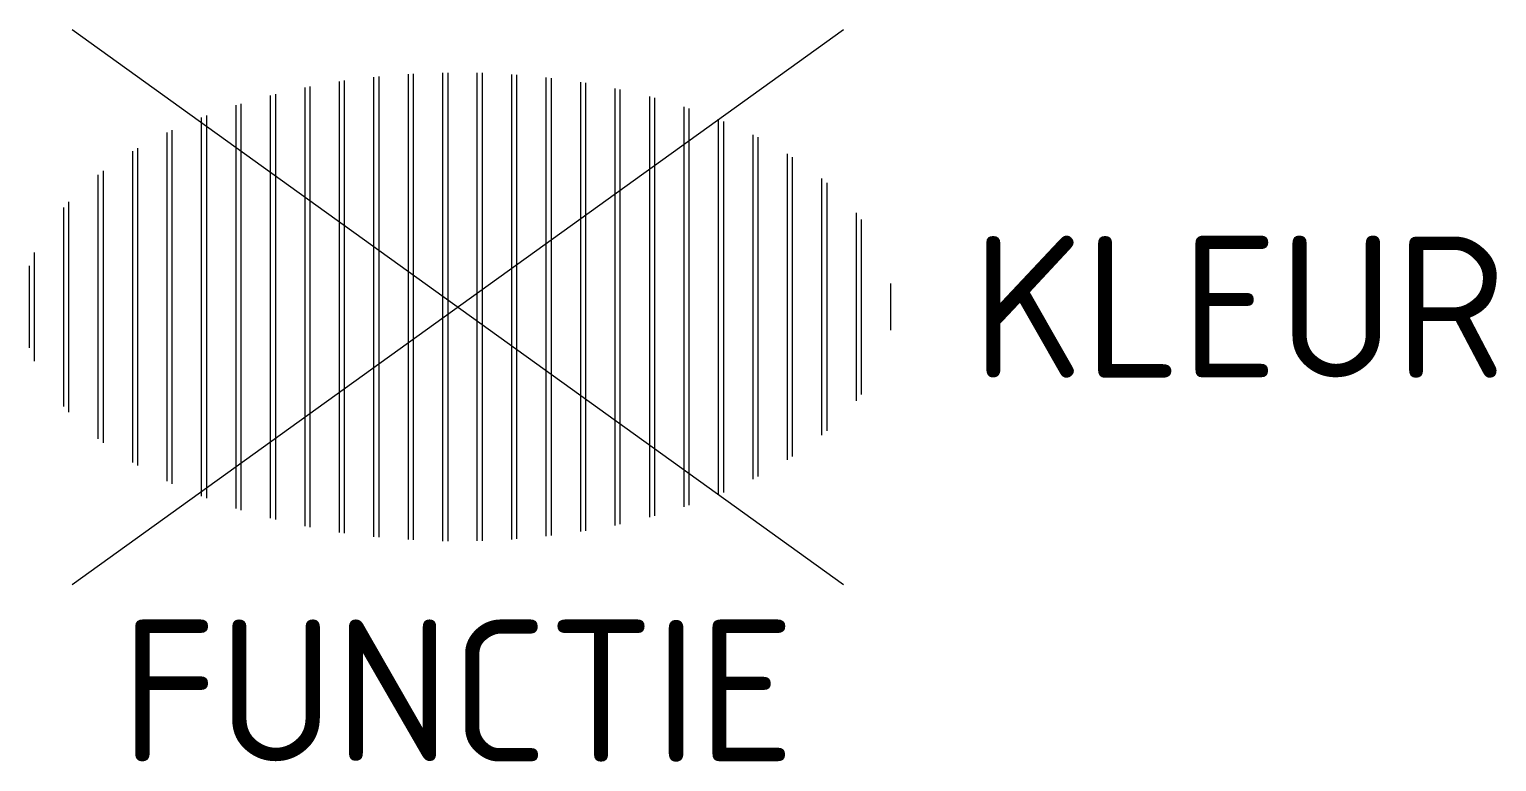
# Model space of a CAD drawing. Extents: x -5.4 to 13.2, y -5.8 to 3.5.
import ezdxf
from ezdxf.enums import TextEntityAlignment as Align

# ---------------------------------------------------------------- set-up
doc = ezdxf.new("R2010")
doc.units = 0
doc.styles.add('NLCS-ISO', font='NLCS-ISO.ttf')

msp = doc.modelspace()

# ---------------------------------------------------------------- linework, layer by layer
for p, q in [((-4.895, -3.524), (4.895, 3.524)), ((-4.895, 3.524), (4.895, -3.524))]:
    msp.add_line(p, q)
at = {"linetype": 'Continuous'}
for p, q in [((-1.875, -2.798), (-1.875, 2.798)), ((-1.503, -2.863), (-1.503, 2.863)), ((-1.438, -2.873), (-1.438, 2.873)), ((-1.065, -2.919), (-1.065, 2.919)), ((-1, -2.926), (-1, 2.926)), ((-0.628, -2.956), (-0.628, 2.956)), ((-0.563, -2.96), (-0.563, 2.96)), ((-0.19, -2.973), (-0.19, 2.973)), ((-0.125, -2.974), (-0.125, 2.974)), ((0.247, -2.972), (0.247, 2.972)), ((0.312, -2.97), (0.312, 2.97)), ((0.685, -2.952), (0.685, 2.952)), ((0.75, -2.947), (0.75, 2.947)), ((1.122, -2.913), (1.122, 2.913)), ((1.188, -2.905), (1.188, 2.905)), ((1.56, -2.854), (1.56, 2.854)), ((1.625, -2.843), (1.625, 2.843)), ((-2.378, -2.685), (-2.378, 2.685)), ((-2.312, -2.702), (-2.312, 2.702)), ((-1.94, -2.786), (-1.94, 2.786)), ((1.997, -2.774), (1.997, 2.774)), ((2.062, -2.76), (2.062, 2.76)), ((2.435, -2.67), (2.435, 2.67)), ((2.5, -2.653), (2.5, 2.653)), ((-3.188, -2.43), (-3.188, 2.43)), ((-2.815, -2.56), (-2.815, 2.56)), ((-2.75, -2.58), (-2.75, 2.58)), ((2.872, -2.541), (2.872, 2.541)), ((2.938, -2.52), (2.938, 2.52)), ((-3.625, -2.245), (-3.625, 2.245)), ((-3.253, -2.405), (-3.253, 2.405)), ((3.31, -2.382), (3.31, 2.382)), ((3.375, -2.355), (3.375, 2.355)), ((-3.69, -2.214), (-3.69, 2.214)), ((3.747, -2.186), (3.747, 2.186)), ((3.812, -2.153), (3.812, 2.153)), ((-4.128, -1.978), (-4.128, 1.978)), ((-4.062, -2.016), (-4.062, 2.016)), ((4.185, -1.942), (4.185, 1.942)), ((4.25, -1.901), (4.25, 1.901)), ((-4.5, -1.726), (-4.5, 1.726)), ((-4.565, -1.676), (-4.565, 1.676)), ((4.622, -1.63), (4.622, 1.63)), ((4.688, -1.575), (4.688, 1.575)), ((-4.938, -1.335), (-4.938, 1.335)), ((-5.003, -1.263), (-5.003, 1.263)), ((5.06, -1.195), (5.06, 1.195)), ((5.125, -1.111), (5.125, 1.111)), ((-5.375, -0.689), (-5.375, 0.689)), ((-5.44, -0.52), (-5.44, 0.52)), ((5.497, -0.297), (5.497, 0.297))]:
    msp.add_line(p, q, dxfattribs=at)

# ---------------------------------------------------------------- texts
at = {"style": 'NLCS-ISO'}
msp.add_attdef('KLEUR', text='', height=1.8, dxfattribs=at).set_placement((6.525, 0), align=Align.MIDDLE_LEFT)
at = {"style": 'NLCS-ISO', "flags": 1}
msp.add_attdef('FUNCTIE', text='', height=1.8, dxfattribs=at).set_placement((0, -3.975), align=Align.TOP_CENTER)

doc.saveas('drawing.dxf')
